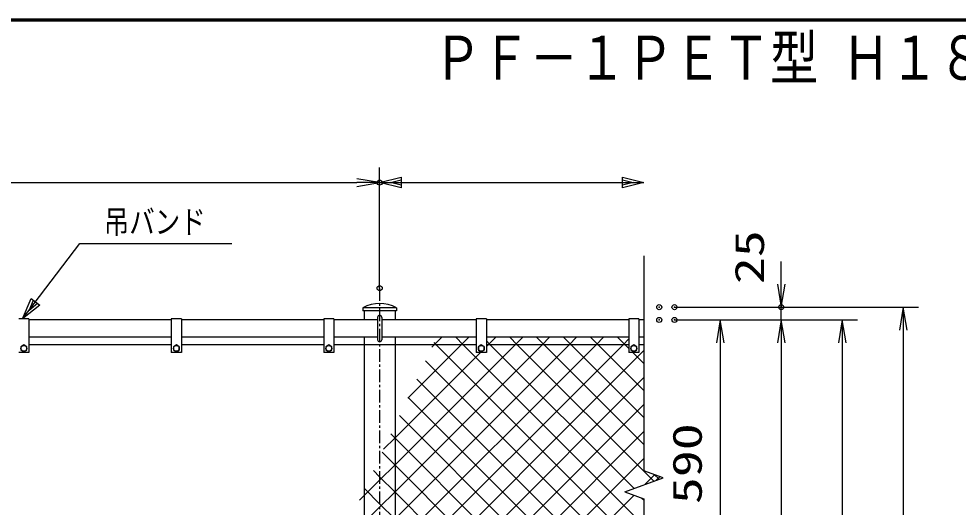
# Model space of a CAD drawing. Units: millimetres, scale not verified. Extents: x -4425 to 4425, y -3150 to 3150.
# Drawn here: x -1294 to 555, y 1964 to 2925 of the extents above; entities that cross this region are included whole.
import ezdxf
from ezdxf.enums import TextEntityAlignment as Align

# ---------------------------------------------------------------- set-up
doc = ezdxf.new("R2010")
doc.units = ezdxf.units.MM
doc.header["$LTSCALE"] = 20
doc.header["$PDMODE"] = 32
doc.header["$PDSIZE"] = 10
doc.linetypes.add('USER1', pattern=[2, 1.25, -0.25, 0.25, -0.25])
for name, color, linetype, lineweight in [('0-0_1', 7, 'Continuous', 25), ('0-1_0', 7, 'Continuous', 25), ('0-3_EXTCNT-L', 4, 'Continuous', 25), ('0-4_WAKU', 7, 'Continuous', 25), ('0-5_D-TTL-TXT', 7, 'Continuous', 25)]:
    doc.layers.add(name, color=color, linetype=linetype, lineweight=lineweight)
doc.layers.add('0-2_DEFPOINTS', color=7, linetype='Continuous')
doc.styles.add('ＭＳ ゴシック', font='')
doc.styles.get('ＭＳ ゴシック').set_extended_font_data('MS Gothic')

# ---------------------------------------------------------------- blocks, each defined once
blk = doc.blocks.new('DARROWS')
at = {"layer": '0-1_0', "color": 2}
blk.add_line((0, 0), (-19.982, 0), dxfattribs=at)
blk.add_lwpolyline([(-20, -3.333), (0, 0), (-20, 3.333)], dxfattribs=at)

msp = doc.modelspace()

# ---------------------------------------------------------------- linework, layer by layer
at = {"layer": '0-0_1', "color": 4}
for p, q in [((-583.61, 2425.04), (-583.61, 2617.66)), ((-63.61, 2458.43), (-63.61, 2035.53)), ((-43.88, 2028.35), (-33.72, 2019.04)), ((-40.18, 2016.69), (-32.13, 2024.07)), ((-101.19, 1994.48), (-63.61, 1980.8)), ((-67.59, 1982.25), (-63.61, 1978.6)), ((-63.61, 1980.8), (-63.61, 899.53))]:
    msp.add_line(p, q, dxfattribs=at)
at = {"layer": '0-0_1'}
for p, q in [((-583.61, 2395.04), (-583.61, 2425.04)), ((-550.61, 2356.66), (-616.61, 2356.66)), ((-616.61, 2356.66), (-616.61, 2350.66)), ((-550.61, 2350.66), (-616.61, 2350.66)), ((-613.91, 2350.66), (-613.91, 2332.66)), ((-553.31, 2350.66), (-553.31, 2332.66)), ((-550.61, 2356.66), (-550.61, 2350.66)), ((-1273.61, 2334.66), (-1293.61, 2334.66)), ((-1273.61, 2334.66), (-1273.61, 2268.66)), ((-993.61, 2332.66), (-1273.61, 2332.66)), ((-993.61, 2334.66), (-993.61, 2268.66)), ((-973.61, 2334.66), (-993.61, 2334.66)), ((-973.61, 2334.66), (-973.61, 2268.66)), ((-693.61, 2332.66), (-973.61, 2332.66)), ((-693.61, 2334.66), (-693.61, 2268.66)), ((-673.61, 2334.66), (-693.61, 2334.66)), ((-673.61, 2334.66), (-673.61, 2268.66)), ((-587.61, 2332.66), (-673.61, 2332.66)), ((-587.61, 2337.66), (-587.61, 2293.66)), ((-579.61, 2337.66), (-579.61, 2293.66)), ((-393.61, 2332.66), (-579.61, 2332.66)), ((-393.61, 2334.66), (-393.61, 2268.66)), ((-373.61, 2334.66), (-393.61, 2334.66)), ((-373.61, 2334.66), (-373.61, 2268.66)), ((-93.61, 2332.66), (-373.61, 2332.66)), ((-93.61, 2334.66), (-93.61, 2268.66)), ((-73.61, 2334.66), (-93.61, 2334.66)), ((-73.61, 2334.66), (-73.61, 2268.66)), ((-63.61, 2332.66), (-73.61, 2332.66)), ((-993.61, 2298.66), (-1273.61, 2298.66)), ((-693.61, 2298.66), (-973.61, 2298.66)), ((-587.61, 2298.66), (-673.61, 2298.66)), ((-613.91, 2298.66), (-613.91, 596.66)), ((-393.61, 2298.66), (-579.61, 2298.66)), ((-553.31, 2298.66), (-553.31, 596.66)), ((-93.61, 2298.66), (-373.61, 2298.66)), ((-63.61, 2298.66), (-73.61, 2298.66)), ((-1283.6, 2283.28), (-1289.32, 2279.98)), ((-1289.32, 2279.98), (-1289.32, 2273.37)), ((-1277.89, 2279.98), (-1283.6, 2283.28)), ((-993.61, 2283.91), (-1273.61, 2283.91)), ((-983.6, 2283.28), (-989.32, 2279.98)), ((-989.32, 2279.98), (-989.32, 2273.37)), ((-977.89, 2279.98), (-983.6, 2283.28)), ((-693.61, 2283.91), (-973.61, 2283.91)), ((-683.6, 2283.28), (-689.32, 2279.98)), ((-689.32, 2279.98), (-689.32, 2273.37)), ((-677.89, 2279.98), (-683.6, 2283.28)), ((-393.61, 2283.91), (-673.61, 2283.91)), ((-383.6, 2283.28), (-389.32, 2279.98)), ((-389.32, 2279.98), (-389.32, 2273.37)), ((-377.89, 2279.98), (-383.6, 2283.28)), ((-93.61, 2283.91), (-373.61, 2283.91)), ((-83.6, 2283.28), (-89.32, 2279.98)), ((-89.32, 2279.98), (-89.32, 2273.37)), ((-77.89, 2279.98), (-83.6, 2283.28)), ((-63.61, 2283.91), (-73.61, 2283.91)), ((-1273.61, 2268.66), (-1293.6, 2268.66)), ((-973.61, 2268.66), (-993.6, 2268.66)), ((-673.61, 2268.66), (-693.6, 2268.66)), ((-373.61, 2268.66), (-393.6, 2268.66)), ((-73.61, 2268.66), (-93.6, 2268.66))]:
    msp.add_line(p, q, dxfattribs=at)
at = {"layer": '0-0_1', "color": 4, "linetype": 'USER1'}
msp.add_line((-583.61, 2395.04), (-583.61, 168.12), dxfattribs=at)
at = {"layer": '0-0_1', "color": 4}
for points in [[(-541.61, 2592.16), (-583.61, 2602.66), (-541.61, 2613.16)], [(-1252.36, 2361.74), (-1286.14, 2334.66), (-1269.07, 2374.45)]]:
    msp.add_lwpolyline(points, close=True, dxfattribs=at)
for points in [[(-583.61, 2602.66), (-63.61, 2602.66), (-105.61, 2592.16), (-105.61, 2613.16), (-63.61, 2602.66)], [(-541.61, 2597.41), (-562.61, 2602.66), (-541.61, 2607.91)], [(-105.61, 2607.91), (-84.61, 2602.66), (-105.61, 2597.41)], [(-1286.14, 2334.66), (-1173.61, 2482.66), (-874.36, 2482.66)], [(-1256.54, 2364.92), (-1273.42, 2351.38), (-1264.89, 2371.28)], [(-101.19, 1994.48), (-26.02, 2021.85), (-63.61, 2035.53)]]:
    msp.add_lwpolyline(points, dxfattribs=at)
at = {"layer": '0-0_1'}
for points in [[(-1289.32, 2273.37), (-1283.6, 2270.07), (-1277.89, 2273.37), (-1277.89, 2279.98)], [(-989.32, 2273.37), (-983.6, 2270.07), (-977.89, 2273.37), (-977.89, 2279.98)], [(-689.32, 2273.37), (-683.6, 2270.07), (-677.89, 2273.37), (-677.89, 2279.98)], [(-389.32, 2273.37), (-383.6, 2270.07), (-377.89, 2273.37), (-377.89, 2279.98)], [(-89.32, 2273.37), (-83.6, 2270.07), (-77.89, 2273.37), (-77.89, 2279.98)]]:
    msp.add_lwpolyline(points, dxfattribs=at)
for centre in [(-1283.6, 2276.68), (-983.6, 2276.68), (-683.6, 2276.68), (-383.6, 2276.68), (-83.6, 2276.68)]:
    msp.add_circle(centre, 5.72, dxfattribs=at)
for centre, radius, start, end in [((-583.61, 2292.61), 72.06, 62.74366, 117.25622), ((-583.61, 2337.66), 4, 0, 180), ((-583.61, 2293.66), 4, 180, 0)]:
    msp.add_arc(centre, radius, start, end, dxfattribs=at)
at = {"layer": '0-1_0', "color": 1}
for p, q in [((-583.61, 2425.04), (-583.61, 2632.66)), ((-3.61, 2357.66), (476.4, 2357.66)), ((26.39, 2357.66), (236.39, 2357.66)), ((-3.61, 2332.66), (356.4, 2332.66)), ((-3.61, 2332.66), (236.39, 2332.66)), ((-3.61, 2332.66), (116.39, 2332.66)), ((26.39, 2332.66), (236.39, 2332.66))]:
    msp.add_line(p, q, dxfattribs=at)
at = {"layer": '0-1_0', "color": 2}
for p, q in [((-2538.61, 2602.66), (-628.61, 2602.66)), ((206.39, 2402.66), (206.39, 2447.66)), ((206.39, 2332.66), (206.39, 2357.66)), ((446.4, 2312.66), (446.4, 272.66)), ((86.39, 2287.66), (86.39, 1787.66)), ((206.39, 2287.66), (206.39, 607.66)), ((206.39, 2287.66), (206.39, 2242.66)), ((326.4, 2287.66), (326.4, 577.66))]:
    msp.add_line(p, q, dxfattribs=at)
at = {"layer": '0-2_DEFPOINTS'}
for p in [(-583.61, 2602.66), (-583.61, 2395.04), (-33.61, 2357.66), (-3.61, 2357.66), (206.39, 2357.66), (-33.61, 2332.66), (-3.61, 2332.66)]:
    msp.add_point(p, dxfattribs=at)
at = {"layer": '0-3_EXTCNT-L'}
for p, q in [((-476.1, 2283.91), (-461.35, 2298.66)), ((-423.06, 2283.91), (-408.31, 2298.66)), ((-317, 2283.91), (-302.25, 2298.66)), ((-260.03, 2283.91), (-274.78, 2298.66)), ((-263.97, 2283.91), (-249.22, 2298.66)), ((-207, 2283.91), (-221.75, 2298.66)), ((-210.93, 2283.91), (-196.18, 2298.66)), ((-153.96, 2283.91), (-168.71, 2298.66)), ((-553.31, 2047.61), (-317, 2283.91)), ((-553.31, 1994.58), (-263.97, 2283.91)), ((-553.31, 1941.54), (-210.93, 2283.91)), ((-528.49, 2178.49), (-423.06, 2283.91)), ((-481.21, 2278.8), (-476.1, 2283.91)), ((-63.61, 2087.49), (-260.03, 2283.91)), ((-63.61, 2140.52), (-207, 2283.91)), ((-63.61, 2193.56), (-153.96, 2283.91)), ((-63.61, 2246.59), (-85.68, 2268.66)), ((-63.61, 1822.33), (-493.66, 2252.38)), ((-540.05, 1742.66), (-63.61, 2219.11)), ((-63.61, 1769.29), (-510.65, 2216.34)), ((-90.01, 1742.66), (-527.64, 2180.3)), ((-487.02, 1742.66), (-63.61, 2166.08)), ((-143.04, 1742.66), (-544.63, 2144.25)), ((-553.31, 2099.89), (-561.62, 2108.21)), ((-433.99, 1742.66), (-63.61, 2113.04)), ((-196.08, 1742.66), (-553.31, 2099.89)), ((-553.31, 2046.86), (-578.61, 2072.16)), ((-583.61, 2024.13), (-595.59, 2036.12)), ((-583.61, 2017.31), (-553.31, 2047.61)), ((-249.11, 1742.66), (-553.31, 2046.86)), ((-613.91, 1987.01), (-583.61, 2017.31)), ((-553.31, 1993.83), (-583.61, 2024.13)), ((-61.74, 2008.84), (-43.02, 2027.56)), ((-583.61, 1971.1), (-612.58, 2000.07)), ((-623.05, 1977.86), (-613.91, 1987.01)), ((-583.61, 1964.28), (-553.31, 1994.58)), ((-302.14, 1742.66), (-553.31, 1993.83)), ((-613.91, 1933.97), (-583.61, 1964.28)), ((-553.31, 1940.8), (-583.61, 1971.1))]:
    msp.add_line(p, q, dxfattribs=at)
for points in [[(-812.17, 1576.61), (-646.12, 1742.66), (-613.91, 1774.88), (-583.61, 1805.18), (-553.31, 1835.48), (-104.87, 2283.91), (-93.61, 2295.18)], [(-764.89, 1676.93), (-699.15, 1742.66), (-613.91, 1827.91), (-583.61, 1858.21), (-553.31, 1888.51), (-157.9, 2283.91), (-143.15, 2298.66)], [(-63.61, 1928.39), (-419.13, 2283.91), (-433.88, 2298.66)], [(-373.61, 2280.34), (-370.03, 2283.91), (-355.28, 2298.66)], [(-44.33, 2015.18), (-313.06, 2283.91), (-327.81, 2298.66)], [(-93.61, 2276.59), (-100.93, 2283.91), (-115.68, 2298.66)], [(-63.61, 1875.36), (-472.16, 2283.91), (-476.67, 2288.43)], [(-83.21, 2001.03), (-366.09, 2283.91), (-373.61, 2291.43)], [(-576.85, 1758.9), (-553.31, 1782.44), (-63.61, 2272.14)], [(-575.77, 2078.18), (-553.31, 2100.64), (-385.28, 2268.66)], [(-1048.57, 1075.05), (-970.95, 1152.66), (-613.91, 1509.71), (-583.61, 1540.01), (-553.31, 1570.31), (-380.95, 1742.66), (-63.61, 2060.01)], [(-1095.84, 974.74), (-917.92, 1152.66), (-613.91, 1456.68), (-583.61, 1486.98), (-553.31, 1517.28), (-327.92, 1742.66), (-82.8, 1987.79)]]:
    msp.add_lwpolyline(points, dxfattribs=at)
at = {"layer": '0-4_WAKU'}
msp.add_line((-4048.09, 2923), (4197.91, 2923), dxfattribs=at)
msp.add_lwpolyline([(-4050.09, 2925), (4199.91, 2925), (4199.91, -2925), (-4050.09, -2925)], close=True, dxfattribs=at)
msp.add_lwpolyline([(-4046.09, -2921), (-4046.09, 2921), (4195.91, 2921)], dxfattribs=at)

# ---------------------------------------------------------------- block references
at = {"layer": '0-1_0', "xscale": 2.25, "yscale": 2.25}
msp.add_blockref('DARROWS', (-583.61, 2602.66), dxfattribs=at)
for p, rotation in [((206.39, 2357.66), 270), ((446.4, 2357.66), 90), ((86.39, 2332.66), 90), ((206.39, 2332.66), 90), ((206.39, 2332.66), 90), ((326.4, 2332.66), 90)]:
    msp.add_blockref('DARROWS', p, dxfattribs=dict(at, rotation=rotation))

# ---------------------------------------------------------------- texts
at = {"layer": '0-0_1', "color": 4, "style": 'ＭＳ ゴシック', "width": 0.8}
msp.add_text('吊バンド', height=45.92, dxfattribs=at).set_placement((-1126.36, 2488.83), align=Align.BOTTOM_LEFT)
at = {"layer": '0-1_0', "color": 3, "style": 'ＭＳ ゴシック', "width": 1.35}
for s, p in [('25', (190.01, 2403)), ('590', (67.5, 1970.16))]:
    msp.add_text(s, height=57.77, rotation=90, dxfattribs=at).set_placement(p, align=Align.BOTTOM_LEFT)
at = {"layer": '0-5_D-TTL-TXT', "style": 'ＭＳ ゴシック', "width": 0.8}
msp.add_text('ＰＦ－１ＰＥＴ型 Ｈ１８００', height=86.65, dxfattribs=at).set_placement((-477.36, 2779.22), align=Align.BOTTOM_LEFT)

doc.saveas('drawing.dxf')
